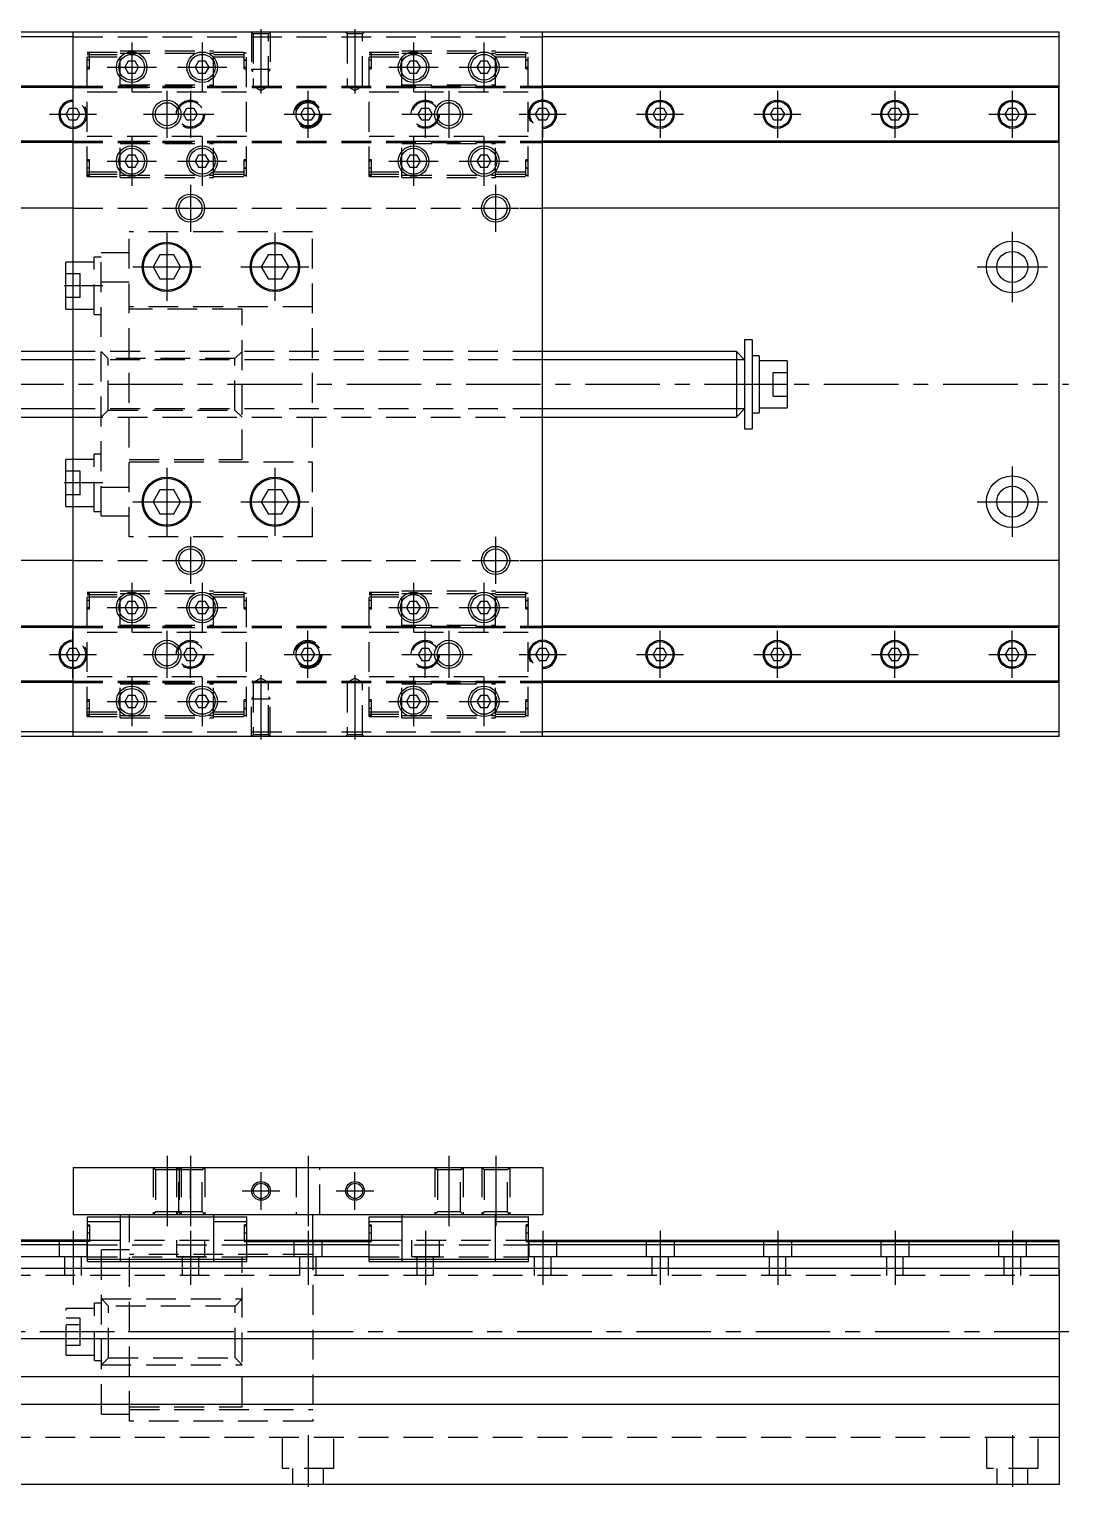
# Model space of a CAD drawing. Extents: x -2 to 670, y -8 to 327.
# Drawn here: x 449 to 670.4, y 17 to 327.3 of the extents above; entities that cross this region are included whole.
import ezdxf

# ---------------------------------------------------------------- set-up
doc = ezdxf.new("R2010")
doc.units = 0
doc.header["$LTSCALE"] = 0.5
doc.linetypes.add('CENTER', pattern=[50.8, 31.75, -6.35, 6.35, -6.35])
doc.linetypes.add('DASHED', pattern=[19.05, 12.7, -6.35])
for name, color, linetype in [('MSM_CENTER', 1, 'CENTER'), ('MSM_CONTINUOUS', 7, 'CONTINUOUS'), ('MSM_DASHED', 4, 'DASHED'), ('MSM_NARROW', 5, 'CONTINUOUS')]:
    doc.layers.add(name, color=color, linetype=linetype)

msp = doc.modelspace()

# ---------------------------------------------------------------- linework, layer by layer
at = {"layer": 'MSM_CENTER'}
for p, q in [((498.36, 327.35), (498.36, 313.67)), ((518.36, 327.35), (518.36, 313.67)), ((470.86, 324.48), (470.86, 313.98)), ((485.86, 324.48), (485.86, 313.98)), ((530.86, 324.48), (530.86, 313.98)), ((545.86, 324.48), (545.86, 313.98)), ((461.94, 320.73), (461.39, 320.73)), ((495.34, 320.73), (494.79, 320.73)), ((521.94, 320.73), (521.39, 320.73)), ((555.34, 320.73), (554.79, 320.73)), ((465.61, 319.23), (476.11, 319.23)), ((480.61, 319.23), (491.11, 319.23)), ((525.61, 319.23), (536.11, 319.23)), ((540.61, 319.23), (551.11, 319.23)), ((458.36, 314.23), (458.36, 304.23)), ((478.36, 314.23), (478.36, 304.23)), ((483.36, 314.23), (483.36, 304.23)), ((508.36, 314.23), (508.36, 304.23)), ((533.36, 314.23), (533.36, 304.23)), ((538.36, 314.23), (538.36, 304.23)), ((558.36, 314.23), (558.36, 304.23)), ((583.36, 314.23), (583.36, 304.23)), ((608.36, 314.23), (608.36, 304.23)), ((633.36, 314.23), (633.36, 304.23)), ((658.36, 314.23), (658.36, 304.23)), ((453.36, 309.23), (463.36, 309.23)), ((473.36, 309.23), (488.36, 309.23)), ((503.36, 309.23), (513.36, 309.23)), ((528.36, 309.23), (543.36, 309.23)), ((553.36, 309.23), (563.36, 309.23)), ((578.36, 309.23), (588.36, 309.23)), ((603.36, 309.23), (613.36, 309.23)), ((628.36, 309.23), (638.36, 309.23)), ((653.36, 309.23), (663.36, 309.23)), ((470.86, 304.48), (470.86, 293.98)), ((485.86, 304.48), (485.86, 293.98)), ((530.86, 304.48), (530.86, 293.98)), ((545.86, 304.48), (545.86, 293.98)), ((465.61, 299.23), (476.11, 299.23)), ((480.61, 299.23), (491.11, 299.23)), ((525.61, 299.23), (536.11, 299.23)), ((540.61, 299.23), (551.11, 299.23)), ((461.94, 297.73), (461.39, 297.73)), ((495.34, 297.73), (494.79, 297.73)), ((521.94, 297.73), (521.39, 297.73)), ((555.34, 297.73), (554.79, 297.73)), ((483.36, 294.23), (483.36, 284.23)), ((548.36, 294.23), (548.36, 284.23)), ((478.36, 289.23), (488.36, 289.23)), ((543.36, 289.23), (553.36, 289.23)), ((478.36, 283.98), (478.36, 269.48)), ((501.36, 283.98), (501.36, 269.48)), ((658.36, 284.23), (658.36, 269.23)), ((471.11, 276.73), (485.61, 276.73)), ((494.11, 276.73), (508.61, 276.73)), ((650.86, 276.73), (665.86, 276.73)), ((464.74, 272.73), (456.49, 272.73)), ((237.26, 251.73), (670.36, 251.73)), ((478.36, 233.98), (478.36, 219.48)), ((501.36, 233.98), (501.36, 219.48)), ((658.36, 234.23), (658.36, 219.23)), ((464.74, 230.73), (456.49, 230.73)), ((471.11, 226.73), (485.61, 226.73)), ((494.11, 226.73), (508.61, 226.73)), ((650.86, 226.73), (665.86, 226.73)), ((483.36, 219.23), (483.36, 209.23)), ((548.36, 219.23), (548.36, 209.23)), ((478.36, 214.23), (488.36, 214.23)), ((543.36, 214.23), (553.36, 214.23)), ((470.86, 209.48), (470.86, 198.98)), ((485.86, 209.48), (485.86, 198.98)), ((530.86, 209.48), (530.86, 198.98)), ((545.86, 209.48), (545.86, 198.98)), ((461.94, 205.73), (461.39, 205.73)), ((495.34, 205.73), (494.79, 205.73)), ((521.94, 205.73), (521.39, 205.73)), ((555.34, 205.73), (554.79, 205.73)), ((465.61, 204.23), (476.11, 204.23)), ((480.61, 204.23), (491.11, 204.23)), ((525.61, 204.23), (536.11, 204.23)), ((540.61, 204.23), (551.11, 204.23)), ((458.36, 189.23), (458.36, 199.23)), ((478.36, 199.23), (478.36, 189.23)), ((483.36, 189.23), (483.36, 199.23)), ((508.36, 189.23), (508.36, 199.23)), ((533.36, 189.23), (533.36, 199.23)), ((538.36, 199.23), (538.36, 189.23)), ((558.36, 189.23), (558.36, 199.23)), ((583.36, 189.23), (583.36, 199.23)), ((608.36, 189.23), (608.36, 199.23)), ((633.36, 189.23), (633.36, 199.23)), ((658.36, 189.23), (658.36, 199.23)), ((453.36, 194.23), (463.36, 194.23)), ((473.36, 194.23), (488.36, 194.23)), ((503.36, 194.23), (513.36, 194.23)), ((528.36, 194.23), (543.36, 194.23)), ((553.36, 194.23), (563.36, 194.23)), ((578.36, 194.23), (588.36, 194.23)), ((603.36, 194.23), (613.36, 194.23)), ((628.36, 194.23), (638.36, 194.23)), ((653.36, 194.23), (663.36, 194.23)), ((470.86, 189.48), (470.86, 178.98)), ((485.86, 189.48), (485.86, 178.98)), ((498.36, 189.78), (498.36, 176.1)), ((518.36, 189.78), (518.36, 176.1)), ((530.86, 189.48), (530.86, 178.98)), ((545.86, 189.48), (545.86, 178.98)), ((465.61, 184.23), (476.11, 184.23)), ((480.61, 184.23), (491.11, 184.23)), ((525.61, 184.23), (536.11, 184.23)), ((540.61, 184.23), (551.11, 184.23)), ((461.94, 182.73), (461.39, 182.73)), ((495.34, 182.73), (494.79, 182.73)), ((521.94, 182.73), (521.39, 182.73)), ((555.34, 182.73), (554.79, 182.73)), ((478.41, 87.5), (478.41, 72.5)), ((483.41, 87.5), (483.41, 72.5)), ((508.41, 87.5), (508.41, 72.5)), ((538.41, 87.5), (538.41, 72.5)), ((548.41, 87.5), (548.41, 72.5)), ((498.41, 76), (498.41, 84)), ((518.41, 76), (518.41, 84)), ((494.41, 80), (502.41, 80)), ((514.41, 80), (522.41, 80)), ((458.41, 71.5), (458.41, 60)), ((483.41, 71.5), (483.41, 60)), ((508.41, 71.5), (508.41, 60)), ((533.41, 71.5), (533.41, 60)), ((558.41, 71.5), (558.41, 60)), ((583.41, 71.5), (583.41, 60)), ((608.41, 71.5), (608.41, 60)), ((633.41, 71.5), (633.41, 60)), ((658.41, 71.5), (658.41, 60)), ((461.99, 71), (461.44, 71)), ((495.39, 71), (494.84, 71)), ((521.99, 71), (521.44, 71)), ((555.39, 71), (554.84, 71)), ((670.41, 50), (277.01, 50)), ((511.41, 50), (454.54, 50)), ((508.41, 28), (508.41, 17)), ((658.41, 28), (658.41, 17))]:
    msp.add_line(p, q, dxfattribs=at)
at = {"layer": 'MSM_CONTINUOUS'}
for p, q in [((668.36, 326.73), (348.41, 326.73)), ((458.36, 326.73), (458.36, 176.73)), ((558.36, 176.73), (558.36, 326.73)), ((668.36, 176.73), (668.36, 326.73)), ((458.36, 325.73), (348.36, 325.73)), ((668.36, 325.73), (558.36, 325.73)), ((470.12, 320.51), (469.38, 319.23)), ((471.6, 320.51), (470.12, 320.51)), ((472.34, 319.23), (471.6, 320.51)), ((485.12, 320.51), (484.38, 319.23)), ((486.6, 320.51), (485.12, 320.51)), ((487.34, 319.23), (486.6, 320.51)), ((530.12, 320.51), (529.38, 319.23)), ((531.6, 320.51), (530.12, 320.51)), ((532.34, 319.23), (531.6, 320.51)), ((545.12, 320.51), (544.38, 319.23)), ((546.6, 320.51), (545.12, 320.51)), ((547.34, 319.23), (546.6, 320.51)), ((469.38, 319.23), (470.12, 317.95)), ((470.12, 317.95), (471.6, 317.95)), ((471.6, 317.95), (472.34, 319.23)), ((484.38, 319.23), (485.12, 317.95)), ((485.12, 317.95), (486.6, 317.95)), ((486.6, 317.95), (487.34, 319.23)), ((529.38, 319.23), (530.12, 317.95)), ((530.12, 317.95), (531.6, 317.95)), ((531.6, 317.95), (532.34, 319.23)), ((544.38, 319.23), (545.12, 317.95)), ((545.12, 317.95), (546.6, 317.95)), ((546.6, 317.95), (547.34, 319.23)), ((458.36, 315.23), (348.36, 315.23)), ((458.36, 314.93), (348.36, 314.93)), ((668.36, 315.23), (558.36, 315.23)), ((668.31, 314.93), (558.36, 314.93)), ((668.31, 303.23), (668.31, 315.23)), ((456.88, 309.23), (457.62, 310.51)), ((457.62, 310.51), (458.36, 310.51)), ((506.88, 309.23), (507.62, 310.51)), ((507.62, 310.51), (509.1, 310.51)), ((509.1, 310.51), (509.84, 309.23)), ((558.36, 310.51), (559.1, 310.51)), ((559.1, 310.51), (559.84, 309.23)), ((581.88, 309.23), (582.62, 310.51)), ((582.62, 310.51), (584.1, 310.51)), ((584.1, 310.51), (584.84, 309.23)), ((606.88, 309.23), (607.62, 310.51)), ((607.62, 310.51), (609.1, 310.51)), ((609.1, 310.51), (609.84, 309.23)), ((631.88, 309.23), (632.62, 310.51)), ((632.62, 310.51), (634.1, 310.51)), ((634.1, 310.51), (634.84, 309.23)), ((656.88, 309.23), (657.62, 310.51)), ((657.62, 310.51), (659.1, 310.51)), ((659.1, 310.51), (659.84, 309.23)), ((457.62, 307.95), (456.88, 309.23)), ((458.36, 307.95), (457.62, 307.95)), ((507.62, 307.95), (506.88, 309.23)), ((509.1, 307.95), (507.62, 307.95)), ((509.84, 309.23), (509.1, 307.95)), ((559.1, 307.95), (558.36, 307.95)), ((559.84, 309.23), (559.1, 307.95)), ((582.62, 307.95), (581.88, 309.23)), ((584.1, 307.95), (582.62, 307.95)), ((584.84, 309.23), (584.1, 307.95)), ((607.62, 307.95), (606.88, 309.23)), ((609.1, 307.95), (607.62, 307.95)), ((609.84, 309.23), (609.1, 307.95)), ((632.62, 307.95), (631.88, 309.23)), ((634.1, 307.95), (632.62, 307.95)), ((634.84, 309.23), (634.1, 307.95)), ((657.62, 307.95), (656.88, 309.23)), ((659.1, 307.95), (657.62, 307.95)), ((659.84, 309.23), (659.1, 307.95)), ((458.36, 303.53), (348.36, 303.53)), ((458.36, 303.23), (348.36, 303.23)), ((668.31, 303.53), (558.36, 303.53)), ((668.31, 303.23), (558.36, 303.23)), ((470.12, 300.51), (469.38, 299.23)), ((469.38, 299.23), (470.12, 297.95)), ((471.6, 300.51), (470.12, 300.51)), ((470.12, 297.95), (471.6, 297.95)), ((472.34, 299.23), (471.6, 300.51)), ((471.6, 297.95), (472.34, 299.23)), ((485.12, 300.51), (484.38, 299.23)), ((484.38, 299.23), (485.12, 297.95)), ((486.6, 300.51), (485.12, 300.51)), ((485.12, 297.95), (486.6, 297.95)), ((487.34, 299.23), (486.6, 300.51)), ((486.6, 297.95), (487.34, 299.23)), ((530.12, 300.51), (529.38, 299.23)), ((529.38, 299.23), (530.12, 297.95)), ((531.6, 300.51), (530.12, 300.51)), ((530.12, 297.95), (531.6, 297.95)), ((532.34, 299.23), (531.6, 300.51)), ((531.6, 297.95), (532.34, 299.23)), ((545.12, 300.51), (544.38, 299.23)), ((544.38, 299.23), (545.12, 297.95)), ((546.6, 300.51), (545.12, 300.51)), ((545.12, 297.95), (546.6, 297.95)), ((547.34, 299.23), (546.6, 300.51)), ((546.6, 297.95), (547.34, 299.23)), ((458.36, 289.23), (348.36, 289.23)), ((668.36, 289.23), (558.36, 289.23)), ((456.86, 267.73), (456.86, 277.73)), ((458.36, 277.73), (456.86, 277.73)), ((476.89, 279.27), (475.43, 276.73)), ((475.43, 276.73), (476.89, 274.19)), ((479.83, 279.27), (476.89, 279.27)), ((481.29, 276.73), (479.83, 279.27)), ((479.83, 274.19), (481.29, 276.73)), ((499.89, 279.27), (498.43, 276.73)), ((498.43, 276.73), (499.89, 274.19)), ((502.83, 279.27), (499.89, 279.27)), ((504.29, 276.73), (502.83, 279.27)), ((502.83, 274.19), (504.29, 276.73)), ((476.89, 274.19), (479.83, 274.19)), ((499.89, 274.19), (502.83, 274.19)), ((456.86, 267.73), (458.36, 267.73)), ((601.36, 261.23), (601.36, 242.23)), ((602.96, 261.23), (601.36, 261.23)), ((602.96, 261.23), (602.96, 242.23)), ((458.36, 258.73), (348.36, 258.73)), ((599.61, 258.73), (558.36, 258.73)), ((601.36, 256.98), (599.61, 258.73)), ((599.61, 258.73), (599.61, 244.73)), ((604.46, 257.83), (602.96, 257.83)), ((604.46, 257.83), (604.46, 245.63)), ((610.46, 256.73), (604.46, 256.73)), ((610.46, 256.73), (610.46, 246.73)), ((599.61, 244.73), (601.36, 246.48)), ((602.96, 245.63), (604.46, 245.63)), ((604.46, 246.73), (610.46, 246.73)), ((348.36, 244.73), (458.36, 244.73)), ((558.36, 244.73), (599.61, 244.73)), ((601.36, 242.23), (602.96, 242.23)), ((458.36, 235.73), (456.86, 235.73)), ((456.86, 225.73), (456.86, 235.73)), ((476.89, 229.27), (475.43, 226.73)), ((475.43, 226.73), (476.89, 224.19)), ((479.83, 229.27), (476.89, 229.27)), ((481.29, 226.73), (479.83, 229.27)), ((479.83, 224.19), (481.29, 226.73)), ((499.89, 229.27), (498.43, 226.73)), ((498.43, 226.73), (499.89, 224.19)), ((502.83, 229.27), (499.89, 229.27)), ((504.29, 226.73), (502.83, 229.27)), ((502.83, 224.19), (504.29, 226.73)), ((456.86, 225.73), (458.36, 225.73)), ((476.89, 224.19), (479.83, 224.19)), ((499.89, 224.19), (502.83, 224.19)), ((458.36, 214.23), (348.36, 214.23)), ((668.36, 214.23), (558.36, 214.23)), ((470.12, 205.51), (469.38, 204.23)), ((471.6, 205.51), (470.12, 205.51)), ((472.34, 204.23), (471.6, 205.51)), ((485.12, 205.51), (484.38, 204.23)), ((486.6, 205.51), (485.12, 205.51)), ((487.34, 204.23), (486.6, 205.51)), ((530.12, 205.51), (529.38, 204.23)), ((531.6, 205.51), (530.12, 205.51)), ((532.34, 204.23), (531.6, 205.51)), ((545.12, 205.51), (544.38, 204.23)), ((546.6, 205.51), (545.12, 205.51)), ((547.34, 204.23), (546.6, 205.51)), ((469.38, 204.23), (470.12, 202.95)), ((470.12, 202.95), (471.6, 202.95)), ((471.6, 202.95), (472.34, 204.23)), ((484.38, 204.23), (485.12, 202.95)), ((485.12, 202.95), (486.6, 202.95)), ((486.6, 202.95), (487.34, 204.23)), ((529.38, 204.23), (530.12, 202.95)), ((530.12, 202.95), (531.6, 202.95)), ((531.6, 202.95), (532.34, 204.23)), ((544.38, 204.23), (545.12, 202.95)), ((545.12, 202.95), (546.6, 202.95)), ((546.6, 202.95), (547.34, 204.23)), ((458.36, 200.23), (348.36, 200.23)), ((458.36, 199.93), (348.36, 199.93)), ((668.31, 200.23), (558.36, 200.23)), ((668.31, 199.93), (558.36, 199.93)), ((668.31, 188.23), (668.31, 200.23)), ((457.62, 195.51), (456.88, 194.23)), ((456.88, 194.23), (457.62, 192.95)), ((458.36, 195.51), (457.62, 195.51)), ((457.62, 192.95), (458.36, 192.95)), ((507.62, 195.51), (506.88, 194.23)), ((506.88, 194.23), (507.62, 192.95)), ((509.1, 195.51), (507.62, 195.51)), ((507.62, 192.95), (509.1, 192.95)), ((509.84, 194.23), (509.1, 195.51)), ((509.1, 192.95), (509.84, 194.23)), ((559.1, 195.51), (558.36, 195.51)), ((558.36, 192.95), (559.1, 192.95)), ((559.84, 194.23), (559.1, 195.51)), ((559.1, 192.95), (559.84, 194.23)), ((582.62, 195.51), (581.88, 194.23)), ((581.88, 194.23), (582.62, 192.95)), ((584.1, 195.51), (582.62, 195.51)), ((582.62, 192.95), (584.1, 192.95)), ((584.84, 194.23), (584.1, 195.51)), ((584.1, 192.95), (584.84, 194.23)), ((607.62, 195.51), (606.88, 194.23)), ((606.88, 194.23), (607.62, 192.95)), ((609.1, 195.51), (607.62, 195.51)), ((607.62, 192.95), (609.1, 192.95)), ((609.84, 194.23), (609.1, 195.51)), ((609.1, 192.95), (609.84, 194.23)), ((632.62, 195.51), (631.88, 194.23)), ((631.88, 194.23), (632.62, 192.95)), ((634.1, 195.51), (632.62, 195.51)), ((632.62, 192.95), (634.1, 192.95)), ((634.84, 194.23), (634.1, 195.51)), ((634.1, 192.95), (634.84, 194.23)), ((657.62, 195.51), (656.88, 194.23)), ((656.88, 194.23), (657.62, 192.95)), ((659.1, 195.51), (657.62, 195.51)), ((657.62, 192.95), (659.1, 192.95)), ((659.84, 194.23), (659.1, 195.51)), ((659.1, 192.95), (659.84, 194.23)), ((458.36, 188.53), (348.36, 188.53)), ((458.36, 188.23), (348.36, 188.23)), ((668.31, 188.53), (558.36, 188.53)), ((668.36, 188.23), (558.36, 188.23)), ((470.12, 185.51), (469.38, 184.23)), ((469.38, 184.23), (470.12, 182.95)), ((471.6, 185.51), (470.12, 185.51)), ((472.34, 184.23), (471.6, 185.51)), ((471.6, 182.95), (472.34, 184.23)), ((485.12, 185.51), (484.38, 184.23)), ((484.38, 184.23), (485.12, 182.95)), ((486.6, 185.51), (485.12, 185.51)), ((487.34, 184.23), (486.6, 185.51)), ((486.6, 182.95), (487.34, 184.23)), ((530.12, 185.51), (529.38, 184.23)), ((529.38, 184.23), (530.12, 182.95)), ((531.6, 185.51), (530.12, 185.51)), ((532.34, 184.23), (531.6, 185.51)), ((531.6, 182.95), (532.34, 184.23)), ((545.12, 185.51), (544.38, 184.23)), ((544.38, 184.23), (545.12, 182.95)), ((546.6, 185.51), (545.12, 185.51)), ((547.34, 184.23), (546.6, 185.51)), ((546.6, 182.95), (547.34, 184.23)), ((470.12, 182.95), (471.6, 182.95)), ((485.12, 182.95), (486.6, 182.95)), ((530.12, 182.95), (531.6, 182.95)), ((545.12, 182.95), (546.6, 182.95)), ((458.36, 177.73), (348.36, 177.73)), ((668.36, 177.73), (558.36, 177.73)), ((668.36, 176.73), (348.41, 176.73)), ((458.41, 85), (458.41, 75)), ((458.41, 85), (558.41, 85)), ((558.41, 85), (558.41, 75)), ((458.41, 75), (558.41, 75)), ((461.46, 74.5), (495.36, 74.5)), ((461.46, 65), (461.46, 74.5)), ((468.46, 65), (468.46, 75)), ((488.36, 65), (488.36, 75)), ((495.36, 65), (495.36, 74.5)), ((509.41, 69.5), (509.41, 75)), ((521.46, 65), (521.46, 74.5)), ((521.46, 74.5), (555.36, 74.5)), ((528.46, 65), (528.46, 75)), ((548.36, 65), (548.36, 75)), ((555.36, 65), (555.36, 74.5)), ((461.46, 73.5), (468.46, 73.5)), ((461.46, 72.8), (461.96, 72.8)), ((461.96, 72.5), (461.46, 72.5)), ((461.96, 69.2), (461.96, 72.8)), ((488.36, 73.5), (495.36, 73.5)), ((494.86, 69.2), (494.86, 72.8)), ((495.36, 72.8), (494.86, 72.8)), ((495.36, 72.5), (494.86, 72.5)), ((521.46, 73.5), (528.46, 73.5)), ((521.46, 72.8), (521.96, 72.8)), ((521.96, 72.5), (521.46, 72.5)), ((521.96, 69.2), (521.96, 72.8)), ((548.36, 73.5), (555.36, 73.5)), ((555.36, 72.8), (554.86, 72.8)), ((554.86, 69.2), (554.86, 72.8)), ((555.36, 72.5), (554.86, 72.5)), ((461.96, 69.5), (348.41, 69.5)), ((461.96, 69.2), (348.41, 69.2)), ((461.46, 68.55), (348.41, 68.55)), ((461.96, 69.2), (461.46, 69.2)), ((494.86, 69.5), (521.96, 69.5)), ((494.86, 69.2), (521.96, 69.2)), ((494.86, 69.2), (495.36, 69.2)), ((521.46, 68.55), (495.36, 68.55)), ((521.96, 69.2), (521.46, 69.2)), ((554.86, 69.5), (668.36, 69.5)), ((554.86, 69.2), (668.36, 69.2)), ((668.36, 68.55), (555.36, 68.55)), ((668.36, 63.5), (668.36, 69.5)), ((461.46, 65.95), (348.41, 65.95)), ((461.46, 65.5), (495.36, 65.5)), ((521.46, 65.95), (495.36, 65.95)), ((521.46, 65.5), (555.36, 65.5)), ((668.36, 65.95), (555.36, 65.95)), ((668.41, 63.5), (348.41, 63.5)), ((461.46, 65), (495.36, 65)), ((521.46, 65), (555.36, 65)), ((668.41, 17.5), (668.41, 63.5)), ((668.41, 48.5), (348.41, 48.5)), ((348.41, 40.5), (668.41, 40.5)), ((668.41, 34.5), (348.41, 34.5)), ((668.41, 17.5), (348.41, 17.5))]:
    msp.add_line(p, q, dxfattribs=at)
for centre, radius in [((470.86, 319.23), 3.25), ((470.86, 319.23), 2.75), ((485.86, 319.23), 3.25), ((485.86, 319.23), 2.75), ((530.86, 319.23), 3.25), ((530.86, 319.23), 2.75), ((545.86, 319.23), 3.25), ((545.86, 319.23), 2.75), ((478.36, 309.23), 2.46), ((508.36, 309.23), 2.5), ((538.36, 309.23), 2.46), ((583.36, 309.23), 3), ((583.36, 309.23), 2.75), ((608.36, 309.23), 3), ((608.36, 309.23), 2.75), ((633.36, 309.23), 3), ((633.36, 309.23), 2.75), ((658.36, 309.23), 3), ((658.36, 309.23), 2.75), ((470.86, 299.23), 3.25), ((470.86, 299.23), 2.75), ((485.86, 299.23), 3.25), ((485.86, 299.23), 2.75), ((530.86, 299.23), 3.25), ((530.86, 299.23), 2.75), ((545.86, 299.23), 3.25), ((545.86, 299.23), 2.75), ((483.36, 289.23), 2.46), ((548.36, 289.23), 2.46), ((478.36, 276.73), 5.25), ((478.36, 276.73), 5), ((501.36, 276.73), 5.25), ((501.36, 276.73), 5), ((658.36, 276.73), 5.5), ((658.36, 276.73), 3.3), ((478.36, 226.73), 5.25), ((478.36, 226.73), 5), ((501.36, 226.73), 5.25), ((501.36, 226.73), 5), ((658.36, 226.73), 5.5), ((658.36, 226.73), 3.3), ((483.36, 214.23), 2.46), ((548.36, 214.23), 2.46), ((470.86, 204.23), 3.25), ((470.86, 204.23), 2.75), ((485.86, 204.23), 3.25), ((485.86, 204.23), 2.75), ((530.86, 204.23), 3.25), ((530.86, 204.23), 2.75), ((545.86, 204.23), 3.25), ((545.86, 204.23), 2.75), ((478.36, 194.23), 2.46), ((508.36, 194.23), 2.5), ((538.36, 194.23), 2.46), ((583.36, 194.23), 3), ((583.36, 194.23), 2.75), ((608.36, 194.23), 3), ((608.36, 194.23), 2.75), ((633.36, 194.23), 3), ((633.36, 194.23), 2.75), ((658.36, 194.23), 3), ((658.36, 194.23), 2.75), ((470.86, 184.23), 3.25), ((470.86, 184.23), 2.75), ((485.86, 184.23), 3.25), ((485.86, 184.23), 2.75), ((530.86, 184.23), 3.25), ((530.86, 184.23), 2.75), ((545.86, 184.23), 3.25), ((545.86, 184.23), 2.75), ((498.41, 80), 1.62), ((518.41, 80), 1.62)]:
    msp.add_circle(centre, radius, dxfattribs=at)
for centre, radius, start, end in [((458.36, 309.23), 3, 90, 270), ((458.36, 309.23), 2.75, 90, 270), ((558.36, 309.23), 3, 270, 90), ((558.36, 309.23), 2.75, 270, 90), ((458.36, 194.23), 3, 90, 270), ((458.36, 194.23), 2.75, 90, 270), ((558.36, 194.23), 3, 270, 90), ((558.36, 194.23), 2.75, 270, 90)]:
    msp.add_arc(centre, radius, start, end, dxfattribs=at)
at = {"layer": 'MSM_DASHED'}
for p, q in [((496.36, 326.73), (496.74, 326.35)), ((496.36, 326.73), (496.36, 318.73)), ((496.74, 326.35), (496.74, 315.23)), ((499.98, 326.35), (496.74, 326.35)), ((499.98, 326.35), (500.36, 326.73)), ((499.98, 315.23), (499.98, 326.35)), ((500.36, 326.73), (500.36, 318.73)), ((516.36, 326.73), (516.74, 326.35)), ((516.74, 326.35), (516.74, 315.23)), ((519.98, 326.35), (516.74, 326.35)), ((519.98, 326.35), (520.36, 326.73)), ((519.98, 315.23), (519.98, 326.35)), ((458.36, 325.73), (558.36, 325.73)), ((461.41, 295.98), (461.41, 322.48)), ((461.41, 322.48), (468.41, 322.48)), ((461.91, 322.23), (461.41, 322.23)), ((461.41, 321.98), (468.41, 321.98)), ((461.41, 321.48), (468.41, 321.48)), ((461.91, 320.73), (461.41, 320.73)), ((461.91, 318.93), (461.91, 322.48)), ((468.41, 322.73), (488.31, 322.73)), ((468.41, 314.98), (468.41, 322.73)), ((468.41, 322.23), (488.31, 322.23)), ((488.31, 314.98), (488.31, 322.73)), ((488.31, 322.48), (495.31, 322.48)), ((488.31, 321.98), (495.31, 321.98)), ((488.31, 321.48), (495.31, 321.48)), ((494.81, 318.93), (494.81, 322.48)), ((495.31, 322.23), (494.81, 322.23)), ((494.81, 320.73), (495.31, 320.73)), ((495.31, 295.98), (495.31, 322.48)), ((521.41, 322.48), (528.41, 322.48)), ((521.41, 295.98), (521.41, 322.48)), ((521.91, 322.23), (521.41, 322.23)), ((521.41, 321.98), (528.41, 321.98)), ((521.41, 321.48), (528.41, 321.48)), ((521.91, 320.73), (521.41, 320.73)), ((521.91, 318.93), (521.91, 322.48)), ((528.41, 322.73), (548.31, 322.73)), ((528.41, 314.98), (528.41, 322.73)), ((528.41, 322.23), (548.31, 322.23)), ((548.31, 314.98), (548.31, 322.73)), ((548.31, 322.48), (555.31, 322.48)), ((548.31, 321.98), (555.31, 321.98)), ((548.31, 321.48), (555.31, 321.48)), ((554.81, 318.93), (554.81, 322.48)), ((555.31, 322.23), (554.81, 322.23)), ((554.81, 320.73), (555.31, 320.73)), ((555.31, 295.98), (555.31, 322.48)), ((461.41, 319.23), (461.91, 319.23)), ((461.41, 318.93), (461.91, 318.93)), ((494.81, 319.23), (495.31, 319.23)), ((494.81, 318.93), (495.31, 318.93)), ((500.36, 318.73), (496.36, 318.73)), ((496.74, 318.23), (496.36, 318.73)), ((499.98, 318.23), (500.36, 318.73)), ((521.41, 319.23), (521.91, 319.23)), ((521.41, 318.93), (521.91, 318.93)), ((554.81, 319.23), (555.31, 319.23)), ((554.81, 318.93), (555.31, 318.93)), ((458.36, 315.23), (558.36, 315.23)), ((458.36, 314.93), (558.36, 314.93)), ((461.41, 313.98), (495.31, 313.98)), ((468.41, 315.48), (488.31, 315.48)), ((468.41, 314.98), (488.31, 314.98)), ((496.74, 315.23), (498.36, 314.29)), ((498.36, 314.29), (499.98, 315.23)), ((516.74, 315.23), (518.36, 314.29)), ((518.36, 314.29), (519.98, 315.23)), ((521.41, 313.98), (555.31, 313.98)), ((528.41, 315.48), (548.31, 315.48)), ((528.41, 314.98), (548.31, 314.98)), ((458.36, 312.38), (458.36, 306.08)), ((458.36, 310.51), (459.1, 310.51)), ((459.1, 310.51), (459.84, 309.23)), ((481.88, 309.23), (482.62, 310.51)), ((482.62, 310.51), (484.1, 310.51)), ((484.1, 310.51), (484.84, 309.23)), ((531.88, 309.23), (532.62, 310.51)), ((532.62, 310.51), (534.1, 310.51)), ((534.1, 310.51), (534.84, 309.23)), ((556.88, 309.23), (557.62, 310.51)), ((557.62, 310.51), (558.36, 310.51)), ((459.1, 307.95), (458.36, 307.95)), ((459.84, 309.23), (459.1, 307.95)), ((482.62, 307.95), (481.88, 309.23)), ((484.1, 307.95), (482.62, 307.95)), ((484.84, 309.23), (484.1, 307.95)), ((532.62, 307.95), (531.88, 309.23)), ((534.1, 307.95), (532.62, 307.95)), ((534.84, 309.23), (534.1, 307.95)), ((557.62, 307.95), (556.88, 309.23)), ((558.36, 307.95), (557.62, 307.95)), ((495.31, 304.48), (461.41, 304.48)), ((555.31, 304.48), (521.41, 304.48)), ((458.36, 303.53), (558.36, 303.53)), ((458.36, 303.23), (558.36, 303.23)), ((468.41, 303.48), (488.31, 303.48)), ((468.41, 295.73), (468.41, 303.48)), ((468.41, 302.98), (488.31, 302.98)), ((488.31, 295.73), (488.31, 303.48)), ((528.41, 303.48), (548.31, 303.48)), ((528.41, 295.73), (528.41, 303.48)), ((528.41, 302.98), (548.31, 302.98)), ((548.31, 295.73), (548.31, 303.48)), ((461.91, 299.53), (461.41, 299.53)), ((461.91, 299.23), (461.41, 299.23)), ((461.91, 295.98), (461.91, 299.53)), ((494.81, 295.98), (494.81, 299.53)), ((495.31, 299.53), (494.81, 299.53)), ((495.31, 299.23), (494.81, 299.23)), ((521.91, 299.53), (521.41, 299.53)), ((521.91, 299.23), (521.41, 299.23)), ((521.91, 295.98), (521.91, 299.53)), ((554.81, 295.98), (554.81, 299.53)), ((555.31, 299.53), (554.81, 299.53)), ((555.31, 299.23), (554.81, 299.23)), ((461.91, 297.73), (461.41, 297.73)), ((461.41, 296.98), (468.41, 296.98)), ((461.41, 296.48), (468.41, 296.48)), ((461.41, 296.23), (461.91, 296.23)), ((461.41, 295.98), (468.41, 295.98)), ((468.41, 296.23), (488.31, 296.23)), ((468.41, 295.73), (488.31, 295.73)), ((488.31, 296.98), (495.31, 296.98)), ((488.31, 296.48), (495.31, 296.48)), ((488.31, 295.98), (495.31, 295.98)), ((494.81, 297.73), (495.31, 297.73)), ((494.81, 296.23), (495.31, 296.23)), ((521.91, 297.73), (521.41, 297.73)), ((521.41, 296.98), (528.41, 296.98)), ((521.41, 296.48), (528.41, 296.48)), ((521.41, 296.23), (521.91, 296.23)), ((521.41, 295.98), (528.41, 295.98)), ((528.41, 296.23), (548.31, 296.23)), ((528.41, 295.73), (548.31, 295.73)), ((548.31, 296.98), (555.31, 296.98)), ((548.31, 296.48), (555.31, 296.48)), ((548.31, 295.98), (555.31, 295.98)), ((554.81, 297.73), (555.31, 297.73)), ((554.81, 296.23), (555.31, 296.23)), ((458.36, 289.23), (558.36, 289.23)), ((509.36, 284.23), (470.36, 284.23)), ((470.36, 219.23), (470.36, 284.23)), ((509.36, 219.23), (509.36, 284.23)), ((470.36, 279.73), (464.36, 279.73)), ((464.36, 223.73), (464.36, 279.73)), ((462.86, 277.73), (458.36, 277.73)), ((462.86, 266.63), (462.86, 278.83)), ((464.36, 278.83), (462.86, 278.83)), ((459.86, 275.27), (456.86, 275.27)), ((459.86, 270.19), (459.86, 275.27)), ((464.36, 273.58), (470.36, 273.58)), ((459.86, 272.73), (456.86, 272.73)), ((459.86, 270.19), (456.86, 270.19)), ((458.36, 267.73), (462.86, 267.73)), ((509.36, 268.23), (470.36, 268.23)), ((494.36, 267.73), (470.36, 267.73)), ((494.36, 235.73), (494.36, 267.73)), ((462.86, 266.63), (464.36, 266.63)), ((558.36, 258.73), (458.36, 258.73)), ((465.86, 257.23), (464.36, 258.73)), ((494.36, 258.73), (492.86, 257.23)), ((558.36, 256.98), (458.36, 256.98)), ((492.86, 257.23), (465.86, 257.23)), ((465.86, 246.23), (465.86, 257.23)), ((492.86, 246.23), (492.86, 257.23)), ((607.46, 254.27), (610.46, 254.27)), ((607.46, 249.19), (607.46, 254.27)), ((607.46, 251.73), (610.46, 251.73)), ((607.46, 249.19), (610.46, 249.19)), ((558.36, 246.48), (458.36, 246.48)), ((464.36, 244.73), (465.86, 246.23)), ((465.86, 246.23), (492.86, 246.23)), ((492.86, 246.23), (494.36, 244.73)), ((458.36, 244.73), (558.36, 244.73)), ((462.86, 224.63), (462.86, 236.83)), ((464.36, 236.83), (462.86, 236.83)), ((459.86, 233.27), (456.86, 233.27)), ((462.86, 235.73), (458.36, 235.73)), ((459.86, 228.19), (459.86, 233.27)), ((470.36, 235.73), (494.36, 235.73)), ((470.36, 235.23), (509.36, 235.23)), ((459.86, 230.73), (456.86, 230.73)), ((464.36, 229.87), (470.36, 229.87)), ((459.86, 228.19), (456.86, 228.19)), ((458.36, 225.73), (462.86, 225.73)), ((462.86, 224.63), (464.36, 224.63)), ((464.36, 223.73), (470.36, 223.73)), ((509.36, 219.23), (470.36, 219.23)), ((458.36, 214.23), (558.36, 214.23)), ((461.41, 207.48), (468.41, 207.48)), ((461.41, 180.98), (461.41, 207.48)), ((461.91, 207.23), (461.41, 207.23)), ((461.41, 206.98), (468.41, 206.98)), ((461.41, 206.48), (468.41, 206.48)), ((461.91, 205.73), (461.41, 205.73)), ((461.91, 203.93), (461.91, 207.48)), ((468.41, 207.73), (488.31, 207.73)), ((468.41, 199.98), (468.41, 207.73)), ((468.41, 207.23), (488.31, 207.23)), ((488.31, 199.98), (488.31, 207.73)), ((488.31, 207.48), (495.31, 207.48)), ((488.31, 206.98), (495.31, 206.98)), ((488.31, 206.48), (495.31, 206.48)), ((494.81, 203.93), (494.81, 207.48)), ((495.31, 207.23), (494.81, 207.23)), ((494.81, 205.73), (495.31, 205.73)), ((495.31, 180.98), (495.31, 207.48)), ((521.41, 207.48), (528.41, 207.48)), ((521.41, 180.98), (521.41, 207.48)), ((521.91, 207.23), (521.41, 207.23)), ((521.41, 206.98), (528.41, 206.98)), ((521.41, 206.48), (528.41, 206.48)), ((521.91, 205.73), (521.41, 205.73)), ((521.91, 203.93), (521.91, 207.48)), ((528.41, 207.73), (548.31, 207.73)), ((528.41, 199.98), (528.41, 207.73)), ((528.41, 207.23), (548.31, 207.23)), ((548.31, 199.98), (548.31, 207.73)), ((548.31, 207.48), (555.31, 207.48)), ((548.31, 206.98), (555.31, 206.98)), ((548.31, 206.48), (555.31, 206.48)), ((554.81, 203.93), (554.81, 207.48)), ((555.31, 207.23), (554.81, 207.23)), ((554.81, 205.73), (555.31, 205.73)), ((555.31, 180.98), (555.31, 207.48)), ((461.41, 204.23), (461.91, 204.23)), ((461.41, 203.93), (461.91, 203.93)), ((494.81, 204.23), (495.31, 204.23)), ((494.81, 203.93), (495.31, 203.93)), ((521.41, 204.23), (521.91, 204.23)), ((521.41, 203.93), (521.91, 203.93)), ((554.81, 204.23), (555.31, 204.23)), ((554.81, 203.93), (555.31, 203.93)), ((458.36, 200.23), (558.36, 200.23)), ((458.36, 199.93), (558.36, 199.93)), ((461.41, 198.98), (495.31, 198.98)), ((468.41, 200.48), (488.31, 200.48)), ((468.41, 199.98), (488.31, 199.98)), ((521.41, 198.98), (555.31, 198.98)), ((528.41, 200.48), (548.31, 200.48)), ((528.41, 199.98), (548.31, 199.98)), ((458.36, 191.08), (458.36, 197.38)), ((459.1, 195.51), (458.36, 195.51)), ((458.36, 192.95), (459.1, 192.95)), ((459.84, 194.23), (459.1, 195.51)), ((459.1, 192.95), (459.84, 194.23)), ((482.62, 195.51), (481.88, 194.23)), ((481.88, 194.23), (482.62, 192.95)), ((484.1, 195.51), (482.62, 195.51)), ((482.62, 192.95), (484.1, 192.95)), ((484.84, 194.23), (484.1, 195.51)), ((484.1, 192.95), (484.84, 194.23)), ((532.62, 195.51), (531.88, 194.23)), ((531.88, 194.23), (532.62, 192.95)), ((534.1, 195.51), (532.62, 195.51)), ((532.62, 192.95), (534.1, 192.95)), ((534.84, 194.23), (534.1, 195.51)), ((534.1, 192.95), (534.84, 194.23)), ((557.62, 195.51), (556.88, 194.23)), ((556.88, 194.23), (557.62, 192.95)), ((558.36, 195.51), (557.62, 195.51)), ((557.62, 192.95), (558.36, 192.95)), ((495.31, 189.48), (461.41, 189.48)), ((555.31, 189.48), (521.41, 189.48)), ((458.36, 188.53), (558.36, 188.53)), ((458.36, 188.23), (558.36, 188.23)), ((468.41, 188.48), (488.31, 188.48)), ((468.41, 180.73), (468.41, 188.48)), ((468.41, 187.98), (488.31, 187.98)), ((488.31, 180.73), (488.31, 188.48)), ((498.36, 189.16), (496.74, 188.23)), ((496.74, 188.23), (496.74, 177.1)), ((499.98, 188.23), (498.36, 189.16)), ((499.98, 177.1), (499.98, 188.23)), ((518.36, 189.16), (516.74, 188.23)), ((516.74, 188.23), (516.74, 177.1)), ((519.98, 188.23), (518.36, 189.16)), ((519.98, 177.1), (519.98, 188.23)), ((528.41, 180.73), (528.41, 188.48)), ((528.41, 188.48), (548.31, 188.48)), ((528.41, 187.98), (548.31, 187.98)), ((548.31, 180.73), (548.31, 188.48)), ((461.91, 184.53), (461.41, 184.53)), ((461.91, 184.23), (461.41, 184.23)), ((461.91, 180.98), (461.91, 184.53)), ((494.81, 180.98), (494.81, 184.53)), ((495.31, 184.53), (494.81, 184.53)), ((495.31, 184.23), (494.81, 184.23)), ((496.74, 185.23), (496.36, 184.73)), ((500.36, 184.73), (496.36, 184.73)), ((496.36, 176.73), (496.36, 184.73)), ((499.98, 185.23), (500.36, 184.73)), ((500.36, 176.73), (500.36, 184.73)), ((521.91, 184.53), (521.41, 184.53)), ((521.91, 184.23), (521.41, 184.23)), ((521.91, 180.98), (521.91, 184.53)), ((554.81, 180.98), (554.81, 184.53)), ((555.31, 184.53), (554.81, 184.53)), ((555.31, 184.23), (554.81, 184.23)), ((461.91, 182.73), (461.41, 182.73)), ((461.41, 181.98), (468.41, 181.98)), ((461.41, 181.48), (468.41, 181.48)), ((461.41, 181.23), (461.91, 181.23)), ((461.41, 180.98), (468.41, 180.98)), ((468.41, 181.23), (488.31, 181.23)), ((468.41, 180.73), (488.31, 180.73)), ((488.31, 181.98), (495.31, 181.98)), ((488.31, 181.48), (495.31, 181.48)), ((488.31, 180.98), (495.31, 180.98)), ((494.81, 182.73), (495.31, 182.73)), ((494.81, 181.23), (495.31, 181.23)), ((521.91, 182.73), (521.41, 182.73)), ((521.41, 181.98), (528.41, 181.98)), ((521.41, 181.48), (528.41, 181.48)), ((521.41, 181.23), (521.91, 181.23)), ((521.41, 180.98), (528.41, 180.98)), ((528.41, 181.23), (548.31, 181.23)), ((528.41, 180.73), (548.31, 180.73)), ((548.31, 181.98), (555.31, 181.98)), ((548.31, 181.48), (555.31, 181.48)), ((548.31, 180.98), (555.31, 180.98)), ((554.81, 182.73), (555.31, 182.73)), ((554.81, 181.23), (555.31, 181.23)), ((458.36, 177.73), (558.36, 177.73)), ((496.74, 177.1), (496.36, 176.73)), ((499.98, 177.1), (496.74, 177.1)), ((500.36, 176.73), (499.98, 177.1)), ((516.74, 177.1), (516.36, 176.73)), ((519.98, 177.1), (516.74, 177.1)), ((520.36, 176.73), (519.98, 177.1)), ((475.41, 85), (475.95, 84.46)), ((475.41, 85), (475.41, 75)), ((475.95, 84.46), (475.95, 75.54)), ((480.87, 84.46), (475.95, 84.46)), ((480.41, 85), (480.95, 84.46)), ((480.41, 85), (480.41, 75)), ((480.87, 84.46), (481.41, 85)), ((480.87, 75.54), (480.87, 84.46)), ((480.95, 84.46), (480.95, 75.54)), ((485.87, 84.46), (480.95, 84.46)), ((481.41, 85), (481.41, 75)), ((483.41, 78.4), (483.41, 84.4)), ((485.87, 84.46), (486.41, 85)), ((485.87, 75.54), (485.87, 84.46)), ((486.41, 85), (486.41, 75)), ((505.91, 85), (505.91, 75)), ((510.91, 75), (510.91, 85)), ((535.41, 85), (535.95, 84.46)), ((535.41, 85), (535.41, 75)), ((535.95, 84.46), (535.95, 75.54)), ((540.87, 84.46), (535.95, 84.46)), ((540.87, 84.46), (541.41, 85)), ((540.87, 75.54), (540.87, 84.46)), ((541.41, 85), (541.41, 75)), ((545.41, 85), (545.95, 84.46)), ((545.41, 85), (545.41, 75)), ((545.95, 84.46), (545.95, 75.54)), ((550.87, 84.46), (545.95, 84.46)), ((550.87, 84.46), (551.41, 85)), ((550.87, 75.54), (550.87, 84.46)), ((551.41, 85), (551.41, 75)), ((470.41, 31), (470.41, 75)), ((475.95, 75.54), (475.41, 75)), ((480.87, 75.54), (475.95, 75.54)), ((480.95, 75.54), (480.41, 75)), ((481.41, 75), (480.87, 75.54)), ((485.87, 75.54), (480.95, 75.54)), ((486.41, 75), (485.87, 75.54)), ((535.95, 75.54), (535.41, 75)), ((540.87, 75.54), (535.95, 75.54)), ((541.41, 75), (540.87, 75.54)), ((545.95, 75.54), (545.41, 75)), ((550.87, 75.54), (545.95, 75.54)), ((551.41, 75), (550.87, 75.54)), ((455.41, 69.5), (455.41, 66)), ((461.41, 69.5), (461.41, 66)), ((461.41, 66), (461.41, 69.5)), ((461.46, 68.5), (495.36, 68.5)), ((461.96, 69.5), (494.86, 69.5)), ((480.41, 69.5), (480.41, 66)), ((486.41, 66), (486.41, 69.5)), ((505.41, 69.5), (505.41, 66)), ((509.41, 69.5), (509.41, 31)), ((511.41, 66), (511.41, 69.5)), ((521.46, 68.5), (555.36, 68.5)), ((521.96, 69.5), (554.86, 69.5)), ((530.41, 69.5), (530.41, 66)), ((536.41, 66), (536.41, 69.5)), ((555.41, 69.5), (555.41, 66)), ((561.41, 66), (561.41, 69.5)), ((580.41, 69.5), (580.41, 66)), ((586.41, 66), (586.41, 69.5)), ((605.41, 69.5), (605.41, 66)), ((611.41, 66), (611.41, 69.5)), ((630.41, 69.5), (630.41, 66)), ((636.41, 66), (636.41, 69.5)), ((655.41, 69.5), (655.41, 66)), ((661.41, 66), (661.41, 69.5)), ((461.41, 66), (455.41, 66)), ((456.66, 62), (456.66, 66)), ((460.16, 62), (460.16, 66)), ((461.46, 66), (495.36, 66)), ((464.41, 67.5), (470.41, 67.5)), ((464.41, 32.5), (464.41, 67.5)), ((509.41, 66.5), (470.41, 66.5)), ((486.41, 66), (480.41, 66)), ((481.66, 62), (481.66, 66)), ((485.16, 62), (485.16, 66)), ((494.41, 34), (494.41, 66)), ((511.41, 66), (505.41, 66)), ((506.66, 62), (506.66, 66)), ((510.16, 62), (510.16, 66)), ((521.46, 66), (555.36, 66)), ((536.41, 66), (530.41, 66)), ((531.66, 62), (531.66, 66)), ((535.16, 62), (535.16, 66)), ((561.41, 66), (555.41, 66)), ((556.66, 62), (556.66, 66)), ((560.16, 62), (560.16, 66)), ((586.41, 66), (580.41, 66)), ((581.66, 62), (581.66, 66)), ((585.16, 62), (585.16, 66)), ((611.41, 66), (605.41, 66)), ((606.66, 62), (606.66, 66)), ((610.16, 62), (610.16, 66)), ((636.41, 66), (630.41, 66)), ((631.66, 62), (631.66, 66)), ((635.16, 62), (635.16, 66)), ((661.41, 66), (655.41, 66)), ((656.66, 62), (656.66, 66)), ((660.16, 62), (660.16, 66)), ((480.41, 65), (486.41, 65)), ((668.36, 62), (668.36, 63.5)), ((668.41, 62), (348.41, 62)), ((462.91, 43.9), (462.91, 56.1)), ((464.41, 56.1), (462.91, 56.1)), ((465.91, 55.5), (464.41, 57)), ((464.41, 57), (494.41, 57)), ((494.41, 57), (492.91, 55.5)), ((456.91, 45), (456.91, 55)), ((462.91, 55), (456.91, 55)), ((459.91, 52.93), (456.91, 52.93)), ((459.91, 47.07), (459.91, 52.93)), ((492.91, 55.5), (465.91, 55.5)), ((465.91, 44.5), (465.91, 55.5)), ((492.91, 44.5), (492.91, 55.5)), ((459.91, 51.47), (456.91, 51.47)), ((459.91, 48.53), (456.91, 48.53)), ((459.91, 47.07), (456.91, 47.07)), ((456.91, 45), (462.91, 45)), ((462.91, 43.9), (464.41, 43.9)), ((464.41, 43), (465.91, 44.5)), ((465.91, 44.5), (492.91, 44.5)), ((492.91, 44.5), (494.41, 43)), ((464.41, 43), (494.41, 43)), ((464.41, 32.5), (470.41, 32.5)), ((470.41, 34), (494.41, 34)), ((470.41, 33.5), (509.41, 33.5)), ((509.41, 31), (470.41, 31)), ((668.41, 27.5), (348.41, 27.5)), ((502.91, 27.5), (502.91, 20.9)), ((513.91, 20.9), (513.91, 27.5)), ((652.91, 27.5), (652.91, 20.9)), ((663.91, 20.9), (663.91, 27.5)), ((513.91, 20.9), (502.91, 20.9)), ((505.11, 20.9), (505.11, 17.5)), ((511.71, 17.5), (511.71, 20.9)), ((663.91, 20.9), (652.91, 20.9)), ((655.11, 20.9), (655.11, 17.5)), ((661.71, 17.5), (661.71, 20.9))]:
    msp.add_line(p, q, dxfattribs=at)
for centre, radius in [((483.36, 309.23), 3), ((483.36, 309.23), 2.75), ((508.36, 309.23), 3), ((508.36, 309.23), 2.75), ((533.36, 309.23), 3), ((533.36, 309.23), 2.75), ((483.36, 194.23), 3), ((483.36, 194.23), 2.75), ((508.36, 194.23), 3), ((508.36, 194.23), 2.75), ((533.36, 194.23), 3), ((533.36, 194.23), 2.75)]:
    msp.add_circle(centre, radius, dxfattribs=at)
for centre, radius, start, end in [((458.36, 309.23), 3, 270, 90), ((458.36, 309.23), 2.75, 270, 90), ((558.36, 309.23), 3, 90, 270), ((558.36, 309.23), 2.75, 90, 270), ((458.36, 194.23), 3, 270, 90), ((458.36, 194.23), 2.75, 270, 90), ((558.36, 194.23), 3, 90, 270), ((558.36, 194.23), 2.75, 90, 270)]:
    msp.add_arc(centre, radius, start, end, dxfattribs=at)
at = {"layer": 'MSM_NARROW'}
for p, q in [((458.36, 256.98), (348.36, 256.98)), ((601.36, 256.98), (558.36, 256.98)), ((458.36, 246.48), (348.36, 246.48)), ((601.36, 246.48), (558.36, 246.48))]:
    msp.add_line(p, q, dxfattribs=at)
for centre, radius in [((478.36, 309.23), 3), ((538.36, 309.23), 3), ((483.36, 289.23), 3), ((548.36, 289.23), 3), ((483.36, 214.23), 3), ((548.36, 214.23), 3), ((478.36, 194.23), 3), ((538.36, 194.23), 3), ((498.41, 80), 2), ((518.41, 80), 2)]:
    msp.add_circle(centre, radius, dxfattribs=at)

doc.saveas('drawing.dxf')
